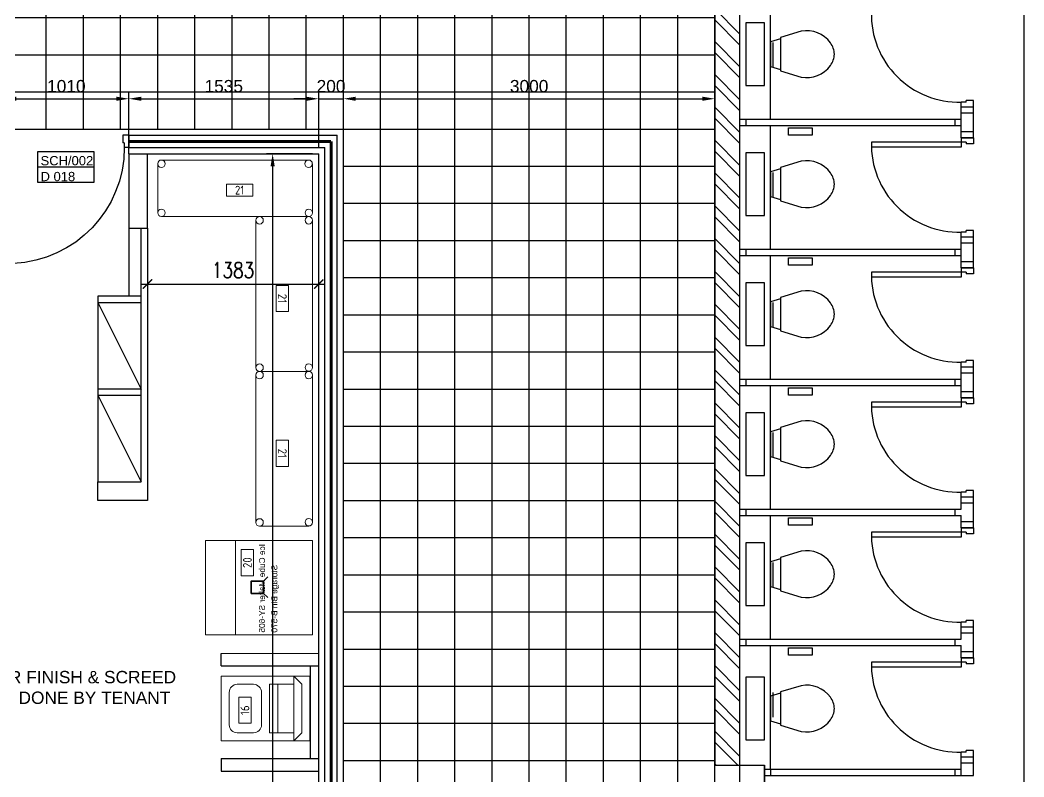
# Model space of a CAD drawing. Header units: millimetres. Extents: x 396580293 to 396624419, y 2853145456 to 2853176656.
# Drawn here: x 396597311 to 396605419, y 2853159731 to 2853165844 of the extents above; entities that cross this region are included whole.
import ezdxf
from ezdxf.enums import TextEntityAlignment as Align

# ---------------------------------------------------------------- set-up
doc = ezdxf.new("R2010")
doc.units = ezdxf.units.MM
doc.header["$LTSCALE"] = 800
doc.header["$MEASUREMENT"] = 0
for name, pattern in [('CENTER', [2, 1.25, -0.25, 0.25, -0.25]), ('DOT2', [3.175, 0, -3.175]), ('Grid$0$CENTER', [2, 1.25, -0.25, 0.25, -0.25]), ('HIDDEN', [0.375, 0.25, -0.125]), ('ProposedDASHED2', [0.375, 0.25, -0.125])]:
    doc.linetypes.add(name, pattern=pattern)
for name, color, linetype in [('01-C-PL$0$axis-dimension', 7, 'Continuous'), ('100 Grid', 9, 'CENTER'), ('A-Block Work', 3, 'Continuous'), ('A-Doors', 5, 'Continuous'), ('A-Flooring Tiles', 252, 'Continuous'), ('A-Hatch Block Work', 9, 'Continuous'), ('A-HATCH GYPSUM', 9, 'Continuous'), ('A-PARTITION', 6, 'Continuous'), ('COLUMN', 2, 'Continuous'), ('DIM', 55, 'Continuous'), ('Doors', 4, 'Continuous'), ('FIRELINE', 6, 'Continuous'), ('FIXTURES', 4, 'Continuous'), ('FURN', 8, 'Continuous'), ('Grid$0$A-Grid lines', 9, 'Grid$0$CENTER'), ('Proposedwalltiles', 11, 'ProposedDASHED2'), ('S-COL HATCH CONT2', 10, 'Continuous'), ('SF-PLAN$0$SF-PLAN$0$150 WALL', 4, 'Continuous'), ('Walls', 3, 'Continuous')]:
    doc.layers.add(name, color=color, linetype=linetype)
for name, color, linetype, lineweight in [('17_A-FIXT_KIT_Pen_No__20', 1, 'Continuous', 0), ('17_A-FIXT_KIT_Pen_No__40', 4, 'Continuous', 35), ('410P', 4, 'Continuous', 13), ('45_A-WALL_CLAD_Pen_No__100', 2, 'Continuous', 13), ('Equipment plan$0$410BA_Pen_No__6', 5, 'Continuous', 35)]:
    doc.layers.add(name, color=color, linetype=linetype, lineweight=lineweight)
doc.styles.add('01-C-PL$0$Dim', font='simplex.shx', dxfattribs={"width": 0.8})
doc.styles.add('ARIAL', font='arial.ttf')
doc.styles.add('GENERATED_STYLE_2', font='')
doc.styles.add('ISO8', font='isocp.shx')
doc.styles.get('GENERATED_STYLE_2').set_extended_font_data('Arial Unicode MS Arabic')
doc.dimstyles.new('123', dxfattribs={"dimscale": 0.5, "dimtxt": 250, "dimasz": 150, "dimexe": 100, "dimexo": 100, "dimgap": 100, "dimtad": 1, "dimdec": 0, "dimrnd": 1, "dimzin": 0, "dimdsep": 46, "dimtxsty": '01-C-PL$0$Dim', "dimblk": '01-C-PL$0$_ArchTick', "dimcen": 10, "dimdle": 100, "dimclrd": 63, "dimclre": 63, "dimclrt": 72, "dimadec": 0, "dimazin": 0, "dimtfac": 1, "dimtdec": 0, "dimtix": 1, "dimtmove": 2, "dimatfit": 3, "dimldrblk": '01-C-PL$0$_Dot', "dimfxl": 1, "dimtolj": 1, "dimtzin": 0, "dimarcsym": 0})
doc.dimstyles.new('dim-50', dxfattribs={"dimscale": 50, "dimtxt": 2, "dimasz": 2, "dimexe": 1, "dimexo": 1, "dimgap": 1, "dimtad": 1, "dimdec": 0, "dimrnd": 5, "dimdsep": 46, "dimtxsty": 'ARIAL', "dimcen": 1, "dimdle": 1, "dimclrd": 1, "dimclre": 1, "dimclrt": 3, "dimadec": 0, "dimazin": 0, "dimtfac": 0.1, "dimtdec": 0, "dimtix": 1, "dimtmove": 1, "dimatfit": 3, "dimfxl": 1, "dimtvp": 1.5, "dimfrac": 2, "dimtolj": 1, "dimtzin": 0, "dimarcsym": 0})

# ---------------------------------------------------------------- blocks, each defined once
blk = doc.blocks.new('*D38')
at = {"layer": 'Defpoints', "color": 0, "transparency": 16777216}
for p in [(396598189.7, 2853165208.2), (396597179.7, 2853164763.5), (396598189.7, 2853164763.5)]:
    blk.add_point(p, dxfattribs=at)
at = {"layer": 'DIM', "color": 1, "lineweight": -2, "transparency": 16777216}
for p, q in [((396597179.7, 2853164813.5), (396597179.7, 2853165258.2)), ((396598189.7, 2853164813.5), (396598189.7, 2853165258.2)), ((396597279.7, 2853165208.2), (396598089.7, 2853165208.2))]:
    blk.add_line(p, q, dxfattribs=at)
at = {"layer": 'DIM', "color": 1, "transparency": 16777216}
for points in [[(396597279.7, 2853165224.8), (396597279.7, 2853165191.5), (396597179.7, 2853165208.2)], [(396598089.7, 2853165224.8), (396598089.7, 2853165191.5), (396598189.7, 2853165208.2)]]:
    blk.add_solid(points, dxfattribs=at)
at = {"layer": 'DIM', "color": 3, "transparency": 16777216, "insert": (396597684.7, 2853165309.2), "char_height": 100, "attachment_point": 5, "style": 'ARIAL'}
blk.add_mtext('\\A1;1010', dxfattribs=at)
blk = doc.blocks.new('*D39')
at = {"layer": 'Defpoints', "color": 0, "transparency": 16777216}
for p in [(396599722.6, 2853165208.2), (396598189.7, 2853164763.5), (396599722.6, 2853164763.5)]:
    blk.add_point(p, dxfattribs=at)
at = {"layer": 'DIM', "color": 1, "lineweight": -2, "transparency": 16777216}
for p, q in [((396598189.7, 2853164813.5), (396598189.7, 2853165258.2)), ((396599722.6, 2853164813.5), (396599722.6, 2853165258.2)), ((396598289.7, 2853165208.2), (396599622.6, 2853165208.2))]:
    blk.add_line(p, q, dxfattribs=at)
at = {"layer": 'DIM', "color": 1, "transparency": 16777216}
for points in [[(396598289.7, 2853165224.8), (396598289.7, 2853165191.5), (396598189.7, 2853165208.2)], [(396599622.6, 2853165224.8), (396599622.6, 2853165191.5), (396599722.6, 2853165208.2)]]:
    blk.add_solid(points, dxfattribs=at)
at = {"layer": 'DIM', "color": 3, "transparency": 16777216, "insert": (396598956.1, 2853165309.3), "char_height": 100, "attachment_point": 5, "style": 'ARIAL'}
blk.add_mtext('\\A1;1535', dxfattribs=at)
blk = doc.blocks.new('*D40')
at = {"layer": 'Defpoints', "color": 0, "transparency": 16777216}
for p in [(396599722.6, 2853164763.5), (396599350.7, 2853151323.5), (396599722.6, 2853151323.5)]:
    blk.add_point(p, dxfattribs=at)
at = {"layer": 'DIM', "color": 1, "lineweight": -2, "transparency": 16777216}
for p, q in [((396599672.6, 2853164763.5), (396599300.7, 2853164763.5)), ((396599350.7, 2853164663.5), (396599350.7, 2853151423.5)), ((396599672.6, 2853151323.5), (396599300.7, 2853151323.5))]:
    blk.add_line(p, q, dxfattribs=at)
at = {"layer": 'DIM', "color": 1, "transparency": 16777216}
for points in [[(396599334.1, 2853164663.5), (396599367.4, 2853164663.5), (396599350.7, 2853164763.5)], [(396599334.1, 2853151423.5), (396599367.4, 2853151423.5), (396599350.7, 2853151323.5)]]:
    blk.add_solid(points, dxfattribs=at)
at = {"layer": 'DIM', "color": 3, "transparency": 16777216, "insert": (396599249.6, 2853158043.5), "char_height": 100, "attachment_point": 5, "rotation": 90, "style": 'ARIAL'}
blk.add_mtext('\\A1;13440', dxfattribs=at)
blk = doc.blocks.new('*D46')
at = {"layer": 'Defpoints', "color": 0, "transparency": 16777216}
for p in [(396599922.6, 2853165208.2), (396599922.6, 2853164963.5), (396599722.6, 2853164763.5)]:
    blk.add_point(p, dxfattribs=at)
at = {"layer": 'DIM', "color": 1, "lineweight": -2, "transparency": 16777216}
for p, q in [((396599722.6, 2853164813.5), (396599722.6, 2853165258.2)), ((396599922.6, 2853165013.5), (396599922.6, 2853165258.2)), ((396599622.6, 2853165208.2), (396599522.6, 2853165208.2)), ((396599722.6, 2853165208.2), (396599922.6, 2853165208.2)), ((396600022.6, 2853165208.2), (396600122.6, 2853165208.2))]:
    blk.add_line(p, q, dxfattribs=at)
at = {"layer": 'DIM', "color": 1, "transparency": 16777216}
for points in [[(396599622.6, 2853165224.8), (396599622.6, 2853165191.5), (396599722.6, 2853165208.2)], [(396600022.6, 2853165224.8), (396600022.6, 2853165191.5), (396599922.6, 2853165208.2)]]:
    blk.add_solid(points, dxfattribs=at)
at = {"layer": 'DIM', "color": 3, "transparency": 16777216, "insert": (396599822.6, 2853165309.2), "char_height": 100, "attachment_point": 5, "style": 'ARIAL'}
blk.add_mtext('\\A1;200', dxfattribs=at)
blk = doc.blocks.new('*D47')
at = {"layer": 'Defpoints', "color": 0, "transparency": 16777216}
for p in [(396602922.4, 2853165208.2), (396599922.6, 2853164963.5), (396602922.4, 2853163824.2)]:
    blk.add_point(p, dxfattribs=at)
at = {"layer": 'DIM', "color": 1, "lineweight": -2, "transparency": 16777216}
for p, q in [((396599922.6, 2853165013.5), (396599922.6, 2853165258.2)), ((396602922.4, 2853163874.2), (396602922.4, 2853165258.2)), ((396600022.6, 2853165208.2), (396602822.4, 2853165208.2))]:
    blk.add_line(p, q, dxfattribs=at)
at = {"layer": 'DIM', "color": 1, "transparency": 16777216}
for points in [[(396600022.6, 2853165224.8), (396600022.6, 2853165191.5), (396599922.6, 2853165208.2)], [(396602822.4, 2853165224.8), (396602822.4, 2853165191.5), (396602922.4, 2853165208.2)]]:
    blk.add_solid(points, dxfattribs=at)
at = {"layer": 'DIM', "color": 3, "transparency": 16777216, "insert": (396601422.5, 2853165309.3), "char_height": 100, "attachment_point": 5, "style": 'ARIAL'}
blk.add_mtext('\\A1;3000', dxfattribs=at)
blk = doc.blocks.new('Door 1010')
at = {"color": 0}
for p, q in [((37, 100), (37, 1036)), ((37, 1036), (77, 1036)), ((77, 100), (77, 1036)), ((0, 0), (0, 100)), ((0, 100), (37, 100)), ((77, 100), (37, 100)), ((37, 60), (37, 100)), ((1010, 100), (973, 100)), ((973, 60), (973, 100)), ((1010, 0), (1010, 100)), ((1010, 0), (1010, 100)), ((0, 0), (50, 0)), ((37, 60), (50, 60)), ((50, 0), (50, 60)), ((960, 0), (960, 60)), ((973, 60), (960, 60)), ((1010, 0), (960, 0))]:
    blk.add_line(p, q, dxfattribs=at)
blk.add_arc((35.6, 99.5), 937.4, 0.03174, 87.46666, dxfattribs=at)
blk = doc.blocks.new('DOOR SHEDULE')
blk.add_line((0, 0), (907, 0))
blk.add_lwpolyline([(0, 250), (907, 250), (907, -250), (0, -250)], close=True)
at = {"style": 'ARIAL'}
for p in [(46, 26), (46, -230)]:
    blk.add_attdef('-', p, '', height=150, dxfattribs=at)
blk = doc.blocks.new('A$C16210282')
at = {"layer": '17_A-FIXT_KIT_Pen_No__20', "linetype": 'Continuous'}
for p, q in [((-863, 762), (-863, 0)), ((0, 762), (-863, 762)), ((-622, 762), (-622, 0)), ((0, 0), (0, 762)), ((-863, 0), (0, 0))]:
    blk.add_line(p, q, dxfattribs=at)
at = {"layer": 'Equipment plan$0$410BA_Pen_No__6', "linetype": 'Continuous'}
for p, q in [((-361.7, 461.3), (-395, 428)), ((-395, 328), (-361.7, 294.7))]:
    blk.add_line(p, q, dxfattribs=at)
at = {"layer": 'Equipment plan$0$410BA_Pen_No__6', "linetype": 'Continuous', "flags": 128}
blk.add_lwpolyline([(-495, 428), (-395, 428), (-395, 328), (-495, 328)], close=True, dxfattribs=at)
at = {"layer": '17_A-FIXT_KIT_Pen_No__40', "linetype": 'Continuous', "insert": (-431.6, 744.2), "char_height": 48, "width": 680.798, "attachment_point": 3, "rotation": 90, "line_spacing_factor": 1.245968, "style": 'GENERATED_STYLE_2'}
blk.add_mtext('{Ice Cube Maker SY-605\\PStorage Bin B-570}', dxfattribs=at)
blk = doc.blocks.new('POS_G')
at = {"layer": '410P'}
blk.add_lwpolyline([(-106.1, -49.5), (-106.1, 49.5), (106.1, 49.5), (106.1, -49.5)], close=True, dxfattribs=at)
at = {"layer": '410P', "color": 3, "style": 'ISO8'}
blk.add_attdef('POS', text='', height=70.7, dxfattribs=at).set_placement((0, 0), align=Align.MIDDLE)
blk = doc.blocks.new('A$C1E3A327E')
at = {"layer": '17_A-FIXT_KIT_Pen_No__20', "linetype": 'Continuous'}
for p, q in [((-300, 200), (-300, -200)), ((250, 200), (-300, 200)), ((150, 200), (150, -200)), ((200, 150), (150, 200)), ((250, 200), (250, -200)), ((-100, 150), (-200, 150)), ((0, 150), (0, -150)), ((150, 150), (0, 150)), ((50, 150), (50, -150)), ((200, 150), (200, -150)), ((-250, 100), (-250, -100)), ((-50, 100), (-50, -100)), ((-100, -150), (-200, -150)), ((150, -150), (0, -150)), ((200, -150), (150, -200)), ((250, -200), (-300, -200)), ((250, -200), (-300, -200)), ((-50, -200), (-300, -200))]:
    blk.add_line(p, q, dxfattribs=at)
for centre, start, end in [((-200, 100), 90, 180), ((-100, 100), 0, 90), ((-200, -100), 180, 270), ((-100, -100), 270, 0)]:
    blk.add_arc(centre, 50, start, end, dxfattribs=at)
blk = doc.blocks.new('01-C-PL$0$_ArchTick')
at = {"color": 0, "linetype": 'ByBlock', "const_width": 0.15}
blk.add_lwpolyline([(-0.5, -0.5), (0.5, 0.5)], dxfattribs=at)
blk = doc.blocks.new('*D55')
at = {"layer": '45_A-WALL_CLAD_Pen_No__100', "color": 63, "lineweight": -2, "transparency": 16777216}
blk.add_line((396598289.7, 2853163711.9), (396599772.6, 2853163711.9), dxfattribs=at)
at = {"layer": '45_A-WALL_CLAD_Pen_No__100', "color": 63, "linetype": 'DOT2', "lineweight": -2, "transparency": 16777216}
for p, q in [((396598339.7, 2853163674.2), (396598339.7, 2853163661.9)), ((396599722.6, 2853163674.2), (396599722.6, 2853163661.9))]:
    blk.add_line(p, q, dxfattribs=at)
at = {"layer": 'Defpoints', "color": 0, "transparency": 16777216}
for p in [(396598339.7, 2853163724.2), (396599722.6, 2853163724.2), (396599722.6, 2853163711.9)]:
    blk.add_point(p, dxfattribs=at)
at = {"layer": '45_A-WALL_CLAD_Pen_No__100', "color": 63, "lineweight": -2, "transparency": 16777216, "xscale": 75, "yscale": 75, "zscale": 75, "rotation": 180}
blk.add_blockref('01-C-PL$0$_ArchTick', (396598339.7, 2853163711.9), dxfattribs=at)
at = {"layer": '45_A-WALL_CLAD_Pen_No__100', "color": 63, "lineweight": -2, "transparency": 16777216, "xscale": 75, "yscale": 75, "zscale": 75}
blk.add_blockref('01-C-PL$0$_ArchTick', (396599722.6, 2853163711.9), dxfattribs=at)
at = {"layer": '45_A-WALL_CLAD_Pen_No__100', "color": 72, "transparency": 16777216, "insert": (396599031.1, 2853163824.4), "char_height": 125, "attachment_point": 5, "style": '01-C-PL$0$Dim'}
blk.add_mtext('\\A1;1383', dxfattribs=at)
blk = doc.blocks.new('01-C-PL$0$_Dot')
at = {"layer": '01-C-PL$0$axis-dimension', "color": 0, "lineweight": -2}
blk.add_line((-0.5, 0), (-1, 0), dxfattribs=at)
at = {"layer": '01-C-PL$0$axis-dimension', "color": 0, "const_width": 0.5}
blk.add_lwpolyline([(-0.25, 0, 1), (0.25, 0, 1)], format="xyb", close=True, dxfattribs=at)

msp = doc.modelspace()

# ---------------------------------------------------------------- hatches: boundary and pattern name
at = {"layer": 'A-Flooring Tiles'}
h = msp.add_hatch(dxfattribs=at)
h.set_pattern_fill('TILE11', color=256, scale=300, style=0)
h.set_pattern_definition([(90, (396600222.55, 2853164963.5), (-300, -4e-08), []), (7e-09, (396599922.55, 2853164963.5), (-4e-08, 300), [])])
h.paths.add_polyline_path([(396586322.6, 2853168243.5), (396586322.6, 2853164963.5), (396599922.6, 2853164963.5), (396599922.6, 2853149023.5), (396602999, 2853149023.5), (396602999, 2853151024.9), (396602923.6, 2853151024.9), (396602923.6, 2853168243.5)])
at = {"layer": 'A-Hatch Block Work'}
h = msp.add_hatch(dxfattribs=at)
h.set_pattern_fill('ANSI32', color=256, scale=500, angle=90, style=0)
h.set_pattern_definition([(135, (396577922.55, 2853135424.95), (-132.5825, -132.5825), []), (135, (396577922.55, 2853135513.33), (-132.5825, -132.5825), [])])
h.paths.add_polyline_path([(396602923.6, 2853167823.5), (396603122.4, 2853167823.5), (396603122.4, 2853159824.9), (396602923.6, 2853159824.9)])

# ---------------------------------------------------------------- linework, layer by layer
at = {"layer": '100 Grid', "color": 3, "ltscale": 20}
for p, q in [((396603172.6, 2853165043.5), (396603172.6, 2853164993.5)), ((396603172.6, 2853163993.5), (396603172.6, 2853163943.5)), ((396603172.6, 2853162943.5), (396603172.6, 2853162893.5)), ((396603172.6, 2853161893.5), (396603172.6, 2853161843.5)), ((396603172.6, 2853160843.5), (396603172.6, 2853160793.5))]:
    msp.add_line(p, q, dxfattribs=at)
at = {"layer": '17_A-FIXT_KIT_Pen_No__20', "linetype": 'Continuous', "flags": 128}
for points in [[(396598422.6, 2853164286.5), (396598422.6, 2853164683.5)], [(396599642.6, 2853164713.5), (396598452.6, 2853164713.5)], [(396599672.6, 2853164683.5), (396599672.6, 2853164286.5)], [(396599642.6, 2853164256.5), (396598452.6, 2853164256.5)], [(396599245.6, 2853164256.5), (396599642.6, 2853164256.5)], [(396599215.6, 2853163036.5), (396599215.6, 2853164226.5)], [(396599672.6, 2853163036.5), (396599672.6, 2853164226.5)], [(396599215.6, 2853161786.5), (396599215.6, 2853162976.5)], [(396599642.6, 2853163006.5), (396599245.6, 2853163006.5)], [(396599245.6, 2853163006.5), (396599642.6, 2853163006.5)], [(396599672.6, 2853161786.5), (396599672.6, 2853162976.5)], [(396599642.6, 2853161756.5), (396599245.6, 2853161756.5)]]:
    msp.add_lwpolyline(points, dxfattribs=at)
at = {"layer": '17_A-FIXT_KIT_Pen_No__20', "linetype": 'Continuous'}
for centre in [(396598452.6, 2853164683.5), (396599641.2, 2853164683.5), (396598452.6, 2853164286.5), (396599245.6, 2853164226.5), (396599642.6, 2853164286.5), (396599642.6, 2853164226.5), (396599245.6, 2853163036.5), (396599642.6, 2853163037.8), (396599245.6, 2853162976.5), (396599642.6, 2853162976.5), (396599245.6, 2853161786.5), (396599642.6, 2853161787.8)]:
    msp.add_circle(centre, 30, dxfattribs=at)
at = {"layer": 'A-Block Work'}
for p, q in [((396602922.4, 2853167823.5), (396602922.4, 2853159824.9)), ((396603122.4, 2853167823.5), (396603122.4, 2853159824.9)), ((396604912.4, 2853165143.5), (396605012.4, 2853165143.5)), ((396604912.4, 2853165043.5), (396604912.4, 2853165143.5)), ((396604912.4, 2853165093.5), (396605012.4, 2853165093.5)), ((396605012.4, 2853164893.5), (396605012.4, 2853165143.5)), ((396603122.6, 2853165043.5), (396604912.4, 2853165043.5)), ((396603122.6, 2853164993.5), (396604912.4, 2853164993.5)), ((396604862.4, 2853164993.5), (396604862.4, 2853165043.5)), ((396604912.4, 2853164893.5), (396604912.4, 2853165043.5)), ((396598189.7, 2853164763.5), (396598189.7, 2853164963.5)), ((396598189.7, 2853164963.5), (396599922.6, 2853164963.5)), ((396599922.6, 2853152733.5), (396599922.6, 2853164963.5)), ((396604912.4, 2853164943.5), (396605012.4, 2853164943.5)), ((396604912.4, 2853164893.5), (396605012.4, 2853164893.5)), ((396598189.7, 2853164763.5), (396599722.6, 2853164763.5)), ((396599722.6, 2853156035), (396599722.6, 2853164763.5)), ((396604912.4, 2853164093.5), (396605012.4, 2853164093.5)), ((396604912.4, 2853163993.5), (396604912.4, 2853164093.5)), ((396605012.4, 2853163843.5), (396605012.4, 2853164093.5)), ((396604912.4, 2853164043.5), (396605012.4, 2853164043.5)), ((396603122.6, 2853163993.5), (396604912.4, 2853163993.5)), ((396603122.6, 2853163963.5), (396603122.6, 2853159943.5)), ((396603122.6, 2853163943.5), (396604912.4, 2853163943.5)), ((396604862.4, 2853163943.5), (396604862.4, 2853163993.5)), ((396604912.4, 2853163843.5), (396604912.4, 2853163993.5)), ((396604912.4, 2853163893.5), (396605012.4, 2853163893.5)), ((396604912.4, 2853163843.5), (396605012.4, 2853163843.5)), ((396604912.4, 2853163043.5), (396605012.4, 2853163043.5)), ((396604912.4, 2853162943.5), (396604912.4, 2853163043.5)), ((396605012.4, 2853162793.5), (396605012.4, 2853163043.5)), ((396604912.4, 2853162993.5), (396605012.4, 2853162993.5)), ((396603122.6, 2853162943.5), (396604912.4, 2853162943.5)), ((396603122.6, 2853162893.5), (396604912.4, 2853162893.5)), ((396604862.4, 2853162893.5), (396604862.4, 2853162943.5)), ((396604912.4, 2853162793.5), (396604912.4, 2853162943.5)), ((396604912.4, 2853162843.5), (396605012.4, 2853162843.5)), ((396604912.4, 2853162793.5), (396605012.4, 2853162793.5)), ((396604912.4, 2853161993.5), (396605012.4, 2853161993.5)), ((396604912.4, 2853161893.5), (396604912.4, 2853161993.5)), ((396605012.4, 2853161743.5), (396605012.4, 2853161993.5)), ((396604912.4, 2853161943.5), (396605012.4, 2853161943.5)), ((396603122.6, 2853161893.5), (396604912.4, 2853161893.5)), ((396603122.6, 2853161843.5), (396604912.4, 2853161843.5)), ((396604862.4, 2853161843.5), (396604862.4, 2853161893.5)), ((396604912.4, 2853161743.5), (396604912.4, 2853161843.5)), ((396604912.4, 2853161793.5), (396605012.4, 2853161793.5)), ((396604912.4, 2853161743.5), (396605012.4, 2853161743.5)), ((396604912.4, 2853160943.5), (396605012.4, 2853160943.5)), ((396604912.4, 2853160843.5), (396604912.4, 2853160943.5)), ((396605012.4, 2853160693.5), (396605012.4, 2853160943.5)), ((396604912.4, 2853160893.5), (396605012.4, 2853160893.5)), ((396603122.6, 2853160843.5), (396604912.4, 2853160843.5)), ((396603122.6, 2853160793.5), (396604912.4, 2853160793.5)), ((396604862.4, 2853160793.5), (396604862.4, 2853160843.5)), ((396604912.4, 2853160693.5), (396604912.4, 2853160793.5)), ((396604912.4, 2853160743.5), (396605012.4, 2853160743.5)), ((396604912.4, 2853160693.5), (396605012.4, 2853160693.5)), ((396604912.4, 2853159893.5), (396605012.4, 2853159893.5)), ((396604912.4, 2853159743.5), (396604912.4, 2853159893.5)), ((396605012.4, 2853159743.5), (396605012.4, 2853159893.5)), ((396602923.6, 2853159824.9), (396603122.6, 2853159824.9)), ((396604912.4, 2853159843.5), (396605012.4, 2853159843.5)), ((396603323.6, 2853159793.5), (396604912.4, 2853159793.5)), ((396603323.6, 2853159793.5), (396604912.4, 2853159793.5)), ((396603323.6, 2853159743.5), (396605012.4, 2853159743.5)), ((396603373.6, 2853159743.5), (396603373.6, 2853159793.5)), ((396604862.4, 2853159743.5), (396604862.4, 2853159793.5)), ((396604912.4, 2853159743.5), (396605012.4, 2853159743.5))]:
    msp.add_line(p, q, dxfattribs=at)
msp.add_lwpolyline([(396598189.7, 2853164763.5), (396598189.7, 2853164163.5), (396598339.7, 2853164163.5), (396598339.7, 2853164763.5)], dxfattribs=at)
at = {"layer": 'A-HATCH GYPSUM'}
for p, q in [((396598189.7, 2853164913.5), (396599872.6, 2853164913.5)), ((396599872.6, 2853150623.5), (396599872.6, 2853164913.5)), ((396598189.7, 2853164813.5), (396599772.6, 2853164813.5)), ((396599772.6, 2853151273.5), (396599772.6, 2853164813.5))]:
    msp.add_line(p, q, dxfattribs=at)
at = {"layer": 'A-PARTITION'}
for p, q in [((396603372.6, 2853165043.5), (396603372.6, 2853166043.5)), ((396603372.6, 2853163993.5), (396603372.6, 2853164993.5)), ((396603372.6, 2853162943.5), (396603372.6, 2853163943.5)), ((396603372.6, 2853161893.5), (396603372.6, 2853162893.5)), ((396603372.6, 2853160843.5), (396603372.6, 2853161843.5)), ((396603372.6, 2853159793.5), (396603372.6, 2853160793.5))]:
    msp.add_line(p, q, dxfattribs=at)
at = {"layer": 'COLUMN'}
msp.add_lwpolyline([(396602923.6, 2853159424.9), (396603323.6, 2853159424.9), (396603323.6, 2853159824.9)], dxfattribs=at)
msp.add_lwpolyline([(396602923.6, 2853159424.9), (396603323.6, 2853159424.9), (396603323.6, 2853159824.9)], dxfattribs=at)
at = {"layer": 'Doors', "color": 1}
for p, q in [((396604952.4, 2853165180.5), (396604912.4, 2853165180.5)), ((396604912.4, 2853165143.5), (396604912.4, 2853165180.5)), ((396605012.4, 2853165193.5), (396604952.4, 2853165193.5)), ((396604952.4, 2853165180.5), (396604952.4, 2853165193.5)), ((396605012.4, 2853165143.5), (396605012.4, 2853165193.5)), ((396604912.4, 2853164856.5), (396604186.4, 2853164856.5)), ((396605012.4, 2853164893.5), (396604912.4, 2853164893.5)), ((396604912.4, 2853164893.5), (396604912.4, 2853164856.5)), ((396604952.4, 2853164856.5), (396604912.4, 2853164856.5)), ((396604912.4, 2853164856.5), (396604912.4, 2853164816.5)), ((396604952.4, 2853164856.5), (396604952.4, 2853164843.5)), ((396605012.4, 2853164843.5), (396604952.4, 2853164843.5)), ((396605012.4, 2853164893.5), (396605012.4, 2853164843.5)), ((396604912.4, 2853164816.5), (396604189.9, 2853164816.5)), ((396604952.4, 2853164130.5), (396604912.4, 2853164130.5)), ((396604912.4, 2853164093.5), (396604912.4, 2853164130.5)), ((396605012.4, 2853164143.5), (396604952.4, 2853164143.5)), ((396604952.4, 2853164130.5), (396604952.4, 2853164143.5)), ((396605012.4, 2853164093.5), (396605012.4, 2853164143.5)), ((396604912.4, 2853163806.5), (396604186.4, 2853163806.5)), ((396605012.4, 2853163843.5), (396604912.4, 2853163843.5)), ((396604912.4, 2853163843.5), (396604912.4, 2853163806.5)), ((396604952.4, 2853163806.5), (396604912.4, 2853163806.5)), ((396604912.4, 2853163806.5), (396604912.4, 2853163766.5)), ((396604952.4, 2853163806.5), (396604952.4, 2853163793.5)), ((396605012.4, 2853163793.5), (396604952.4, 2853163793.5)), ((396605012.4, 2853163843.5), (396605012.4, 2853163793.5)), ((396604912.4, 2853163766.5), (396604189.9, 2853163766.5)), ((396604952.4, 2853163080.5), (396604912.4, 2853163080.5)), ((396604912.4, 2853163043.5), (396604912.4, 2853163080.5)), ((396605012.4, 2853163093.5), (396604952.4, 2853163093.5)), ((396604952.4, 2853163080.5), (396604952.4, 2853163093.5)), ((396605012.4, 2853163043.5), (396605012.4, 2853163093.5)), ((396604912.4, 2853162756.5), (396604186.4, 2853162756.5)), ((396604912.4, 2853162716.5), (396604189.9, 2853162716.5)), ((396605012.4, 2853162793.5), (396604912.4, 2853162793.5)), ((396604912.4, 2853162793.5), (396604912.4, 2853162756.5)), ((396604952.4, 2853162756.5), (396604912.4, 2853162756.5)), ((396604912.4, 2853162756.5), (396604912.4, 2853162716.5)), ((396604952.4, 2853162756.5), (396604952.4, 2853162743.5)), ((396605012.4, 2853162743.5), (396604952.4, 2853162743.5)), ((396605012.4, 2853162793.5), (396605012.4, 2853162743.5)), ((396604952.4, 2853162030.5), (396604912.4, 2853162030.5)), ((396604912.4, 2853161993.5), (396604912.4, 2853162030.5)), ((396605012.4, 2853162043.5), (396604952.4, 2853162043.5)), ((396604952.4, 2853162030.5), (396604952.4, 2853162043.5)), ((396605012.4, 2853161993.5), (396605012.4, 2853162043.5)), ((396605012.4, 2853161743.5), (396604912.4, 2853161743.5)), ((396604912.4, 2853161743.5), (396604912.4, 2853161706.5)), ((396605012.4, 2853161743.5), (396605012.4, 2853161693.5)), ((396604912.4, 2853161706.5), (396604186.4, 2853161706.5)), ((396604912.4, 2853161666.5), (396604189.9, 2853161666.5)), ((396604952.4, 2853161706.5), (396604912.4, 2853161706.5)), ((396604912.4, 2853161706.5), (396604912.4, 2853161666.5)), ((396604952.4, 2853161706.5), (396604952.4, 2853161693.5)), ((396605012.4, 2853161693.5), (396604952.4, 2853161693.5)), ((396604952.4, 2853160980.5), (396604912.4, 2853160980.5)), ((396604912.4, 2853160943.5), (396604912.4, 2853160980.5)), ((396605012.4, 2853160993.5), (396604952.4, 2853160993.5)), ((396604952.4, 2853160980.5), (396604952.4, 2853160993.5)), ((396605012.4, 2853160943.5), (396605012.4, 2853160993.5)), ((396605012.4, 2853160693.5), (396604912.4, 2853160693.5)), ((396604912.4, 2853160693.5), (396604912.4, 2853160656.5)), ((396605012.4, 2853160693.5), (396605012.4, 2853160643.5)), ((396604912.4, 2853160656.5), (396604186.4, 2853160656.5)), ((396604912.4, 2853160616.5), (396604189.9, 2853160616.5)), ((396604952.4, 2853160656.5), (396604912.4, 2853160656.5)), ((396604912.4, 2853160656.5), (396604912.4, 2853160616.5)), ((396604952.4, 2853160656.5), (396604952.4, 2853160643.5)), ((396605012.4, 2853160643.5), (396604952.4, 2853160643.5)), ((396604952.4, 2853159930.5), (396604912.4, 2853159930.5)), ((396604912.4, 2853159893.5), (396604912.4, 2853159930.5)), ((396605012.4, 2853159943.5), (396604952.4, 2853159943.5)), ((396604952.4, 2853159930.5), (396604952.4, 2853159943.5)), ((396605012.4, 2853159893.5), (396605012.4, 2853159943.5))]:
    msp.add_line(p, q, dxfattribs=at)
for centre in [(396604894.8, 2853165888.8), (396604894.8, 2853164838.8), (396604894.8, 2853163788.8), (396604894.8, 2853162738.8), (396604894.8, 2853161688.8), (396604894.8, 2853160638.8)]:
    msp.add_arc(centre, 708.6, 178.57152, 271.42848, dxfattribs=at)
at = {"layer": 'FIRELINE', "linetype": 'HIDDEN', "ltscale": 3, "const_width": 25}
for points in [[(396598189.7, 2853164863.5), (396599822.6, 2853164863.5)], [(396599822.6, 2853150623.5), (396599822.6, 2853164863.5)]]:
    msp.add_lwpolyline(points, dxfattribs=at)
at = {"layer": 'FIXTURES'}
for points in [[(396603172.6, 2853165821), (396603172.6, 2853165316), (396603322.6, 2853165316), (396603322.6, 2853165821)], [(396603172.6, 2853164771), (396603172.6, 2853164266), (396603322.6, 2853164266), (396603322.6, 2853164771)], [(396603172.6, 2853163721), (396603172.6, 2853163216), (396603322.6, 2853163216), (396603322.6, 2853163721)], [(396603172.6, 2853162671), (396603172.6, 2853162166), (396603322.6, 2853162166), (396603322.6, 2853162671)], [(396603172.6, 2853161621), (396603172.6, 2853161116), (396603322.6, 2853161116), (396603322.6, 2853161621)], [(396603172.6, 2853160535.4), (396603172.6, 2853160030.4), (396603322.6, 2853160030.4), (396603322.6, 2853160535.4)]]:
    msp.add_lwpolyline(points, close=True, dxfattribs=at)
for points in [[(396603452.6, 2853165702.9), (396603452.6, 2853165434), (396603619.7, 2853165383.9, 0.292646), (396603856, 2853165477.4, 0.146969), (396603887.6, 2853165568.5, 0.146969), (396603856, 2853165659.6, 0.291021), (396603620.7, 2853165753.3), (396603452.6, 2853165702.9), (396603452.6, 2853165692.5), (396603372.6, 2853165668.5), (396603372.6, 2853165468.5), (396603452.6, 2853165444.5)], [(396603452.6, 2853164652.9), (396603452.6, 2853164384), (396603619.7, 2853164333.9, 0.292646), (396603856, 2853164427.4, 0.146969), (396603887.6, 2853164518.5, 0.146969), (396603856, 2853164609.6, 0.291021), (396603620.7, 2853164703.3), (396603452.6, 2853164652.9), (396603452.6, 2853164642.5), (396603372.6, 2853164618.5), (396603372.6, 2853164418.5), (396603452.6, 2853164394.5)], [(396603452.6, 2853163602.9), (396603452.6, 2853163334), (396603619.7, 2853163283.9, 0.292646), (396603856, 2853163377.4, 0.146969), (396603887.6, 2853163468.5, 0.146969), (396603856, 2853163559.6, 0.291021), (396603620.7, 2853163653.3), (396603452.6, 2853163602.9), (396603452.6, 2853163592.5), (396603372.6, 2853163568.5), (396603372.6, 2853163368.5), (396603452.6, 2853163344.5)], [(396603452.6, 2853162552.9), (396603452.6, 2853162284), (396603619.7, 2853162233.9, 0.292646), (396603856, 2853162327.4, 0.146969), (396603887.6, 2853162418.5, 0.146969), (396603856, 2853162509.6, 0.291021), (396603620.7, 2853162603.3), (396603452.6, 2853162552.9), (396603452.6, 2853162542.5), (396603372.6, 2853162518.5), (396603372.6, 2853162318.5), (396603452.6, 2853162294.5)], [(396603452.6, 2853161502.9), (396603452.6, 2853161234), (396603619.7, 2853161183.9, 0.292646), (396603856, 2853161277.4, 0.146969), (396603887.6, 2853161368.5, 0.146969), (396603856, 2853161459.6, 0.291021), (396603620.7, 2853161553.3), (396603452.6, 2853161502.9), (396603452.6, 2853161492.5), (396603372.6, 2853161468.5), (396603372.6, 2853161268.5), (396603452.6, 2853161244.5)], [(396603452.6, 2853160417.3), (396603452.6, 2853160148.4), (396603619.7, 2853160098.3, 0.292646), (396603856, 2853160191.7, 0.146969), (396603887.6, 2853160282.9, 0.146969), (396603856, 2853160374, 0.291021), (396603620.7, 2853160467.7), (396603452.6, 2853160417.3), (396603452.6, 2853160406.9), (396603372.6, 2853160382.9), (396603372.6, 2853160182.9), (396603452.6, 2853160158.9)]]:
    msp.add_lwpolyline(points, format="xyb", dxfattribs=at)
at = {"layer": 'FIXTURES', "linetype": 'HIDDEN', "ltscale": 200}
for points in [[(396603517.4, 2853164915), (396603517.4, 2853164973.5), (396603707.4, 2853164973.5), (396603707.4, 2853164915)], [(396603517.4, 2853163865), (396603517.4, 2853163923.5), (396603707.4, 2853163923.5), (396603707.4, 2853163865)], [(396603517.4, 2853162815), (396603517.4, 2853162873.5), (396603707.4, 2853162873.5), (396603707.4, 2853162815)], [(396603517.4, 2853161765), (396603517.4, 2853161823.5), (396603707.4, 2853161823.5), (396603707.4, 2853161765)], [(396603517.4, 2853160715), (396603517.4, 2853160773.5), (396603707.4, 2853160773.5), (396603707.4, 2853160715)]]:
    msp.add_lwpolyline(points, close=True, dxfattribs=at)
at = {"layer": 'FURN'}
for p, q in [((396598189.7, 2853164163.5), (396598189.7, 2853163614)), ((396598289.7, 2853162114), (396598289.7, 2853164163.5)), ((396597939.7, 2853163564), (396597939.7, 2853162114)), ((396597939.7, 2853163564), (396598289.7, 2853162864)), ((396597939.7, 2853162814), (396598289.7, 2853162114)), ((396597939.7, 2853161964), (396597939.7, 2853162114)), ((396597939.7, 2853162114), (396598289.7, 2853162114)), ((396598339.7, 2853161964), (396597939.7, 2853161964))]:
    msp.add_line(p, q, dxfattribs=at)
for points in [[(396598339.7, 2853164163.5), (396598339.7, 2853161964)], [(396598289.7, 2853163614), (396597939.7, 2853163614), (396597939.7, 2853163564), (396598289.7, 2853163564)], [(396598289.7, 2853162864), (396597939.7, 2853162864), (396597939.7, 2853162814), (396598289.7, 2853162814)]]:
    msp.add_lwpolyline(points, dxfattribs=at)
at = {"layer": 'Grid$0$A-Grid lines', "ltscale": 20}
msp.add_line((396603122.4, 2853169415.3), (396603122.4, 2853148235.4), dxfattribs=at)
at = {"layer": 'Proposedwalltiles'}
for p, q in [((396603392.6, 2853165462.5), (396603392.6, 2853165674.3)), ((396603392.6, 2853164412.5), (396603392.6, 2853164624.3)), ((396603392.6, 2853163362.5), (396603392.6, 2853163574.3)), ((396603392.6, 2853162312.5), (396603392.6, 2853162524.3)), ((396603392.6, 2853161262.5), (396603392.6, 2853161474.3)), ((396603392.6, 2853160212.5), (396603392.6, 2853160424.3))]:
    msp.add_line(p, q, dxfattribs=at)
at = {"layer": 'S-COL HATCH CONT2'}
msp.add_line((396605418.6, 2853168683.5), (396605418.6, 2853148235.4), dxfattribs=at)
msp.add_lwpolyline([(396599652.6, 2853160628.1), (396599652.6, 2853159878.6)], dxfattribs=at)
at = {"layer": 'SF-PLAN$0$SF-PLAN$0$150 WALL'}
for p, q in [((396598935, 2853160728.6), (396599722.6, 2853160729.1)), ((396598935, 2853160628.6), (396598935, 2853160728.6)), ((396598935, 2853160628.6), (396599722.6, 2853160628.6)), ((396598935, 2853160628.6), (396599722.7, 2853160628.6)), ((396598935, 2853159878.6), (396599722.6, 2853159878.6)), ((396598935, 2853159878.6), (396598935, 2853159778.6)), ((396598935, 2853159778.6), (396599722.6, 2853159778.6))]:
    msp.add_line(p, q, dxfattribs=at)
at = {"layer": 'Walls', "color": 2}
msp.add_lwpolyline([(396603323.6, 2853159424.9), (396602922.4, 2853159424.9), (396602922.4, 2853159824.9), (396603323.6, 2853159824.9)], close=True, dxfattribs=at)

# ---------------------------------------------------------------- block references
ref = msp.add_blockref('DOOR SHEDULE', (396597453.6, 2853164657.6), dxfattribs=dict(xscale=0.5, yscale=0.4999999022456905, zscale=0.5))
ref.add_attrib('-', 'D 018', (396597476.6, 2853164542.5), dxfattribs={"height": 75, "style": 'ARIAL'})
ref.add_attrib('-', 'SCH/002', (396597476.6, 2853164670.6), dxfattribs={"height": 75, "style": 'ARIAL'})
at = {"color": 8}
ref = msp.add_blockref('POS_G', (396599084.2, 2853164470.2), dxfattribs=dict(at, xscale=-1.000004291534423, yscale=1.000004190231265, zscale=1.000004472609055, rotation=180))
ref.add_attrib('POS', '21', dxfattribs={"layer": '410P', "color": 3, "height": 70.71, "rotation": 0.00011, "style": 'ISO8'}).set_placement((396599084.2, 2853164470.2), align=Align.MIDDLE)
ref = msp.add_blockref('POS_G', (396599429.2, 2853163594.9), dxfattribs=dict(at, xscale=-1.000004291534423, yscale=1.000004291534423, zscale=1.000004472609055, rotation=90))
ref.add_attrib('POS', '21', dxfattribs={"layer": '410P', "color": 3, "height": 70.71, "rotation": 270.00011, "style": 'ISO8'}).set_placement((396599429.2, 2853163594.9), align=Align.MIDDLE)
ref = msp.add_blockref('POS_G', (396599429.2, 2853162344.9), dxfattribs=dict(at, xscale=-1.000004291534423, yscale=1.000004291534423, zscale=1.000004472609055, rotation=90))
ref.add_attrib('POS', '21', dxfattribs={"layer": '410P', "color": 3, "height": 70.71, "rotation": 270.00011, "style": 'ISO8'}).set_placement((396599429.2, 2853162344.9), align=Align.MIDDLE)
ref = msp.add_blockref('POS_G', (396599147.1, 2853161461.4), dxfattribs=dict(at, rotation=270))
ref.add_attrib('POS', '20', dxfattribs={"layer": '410P', "color": 3, "height": 70.71, "rotation": 90, "style": 'ISO8'}).set_placement((396599147.1, 2853161461.4), align=Align.MIDDLE)
ref = msp.add_blockref('POS_G', (396599126.9, 2853160269.9), dxfattribs=dict(at, rotation=270))
ref.add_attrib('POS', '16', dxfattribs={"layer": '410P', "color": 3, "height": 70.71, "rotation": 90, "style": 'ISO8'}).set_placement((396599126.9, 2853160269.9), align=Align.MIDDLE)
at = {"layer": 'A-Doors', "xscale": -1, "rotation": 180}
msp.add_blockref('Door 1010', (396597179.7, 2853164913.5), dxfattribs=at)
at = {"layer": 'S-COL HATCH CONT2', "xscale": -1, "rotation": 180}
msp.add_blockref('A$C16210282', (396599672.7, 2853161640.7), dxfattribs=at)
at = {"layer": 'S-COL HATCH CONT2', "xscale": -1.304687023162841, "yscale": 1.3046875, "zscale": 1.304687234378944, "rotation": 180}
msp.add_blockref('A$C1E3A327E', (396599326.4, 2853160283), dxfattribs=at)

# ---------------------------------------------------------------- texts
at = {"layer": 'DIM', "color": 3, "insert": (396596840.4, 2853160587), "char_height": 100, "attachment_point": 1, "style": 'ARIAL'}
msp.add_mtext('FLOOR FINISH & SCREED \\PTO BE DONE BY TENANT', dxfattribs=at)

# ---------------------------------------------------------------- dimensions: what is measured, and where the dimension line sits
at = {"layer": '45_A-WALL_CLAD_Pen_No__100'}
dim = msp.add_linear_dim(base=(396599722.6, 2853163711.9), p1=(396598339.7, 2853163724.2), p2=(396599722.6, 2853163724.2), dimstyle='123', override={"dimfxl": 75}, dxfattribs=at)
dim.commit()
dim.dimension.update_dxf_attribs({"geometry": '*D55', "text_midpoint": (396599031.1, 2853163824.4)})
at = {"layer": 'DIM'}
for base, p1, p2, picture, middle in [((396598189.7, 2853165208.2), (396597179.7, 2853164763.5), (396598189.7, 2853164763.5), '*D38', (396597684.7, 2853165309.2)), ((396599722.6, 2853165208.2), (396598189.7, 2853164763.5), (396599722.6, 2853164763.5), '*D39', (396598956.1, 2853165309.3)), ((396599922.6, 2853165208.2), (396599722.6, 2853164763.5), (396599922.6, 2853164963.5), '*D46', (396599822.6, 2853165309.2)), ((396602922.4, 2853165208.2), (396599922.6, 2853164963.5), (396602922.4, 2853163824.2), '*D47', (396601422.5, 2853165309.3))]:
    dim = msp.add_linear_dim(base=base, p1=p1, p2=p2, dimstyle='dim-50', dxfattribs=at)
    dim.commit()
    dim.dimension.update_dxf_attribs({"geometry": picture, "text_midpoint": middle})
dim = msp.add_linear_dim(base=(396599350.7, 2853151323.5), p1=(396599722.6, 2853164763.5), p2=(396599722.6, 2853151323.5), angle=90, dimstyle='dim-50', dxfattribs=at)
dim.commit()
dim.dimension.update_dxf_attribs({"geometry": '*D40', "text_midpoint": (396599249.6, 2853158043.5)})

doc.saveas('drawing.dxf')
